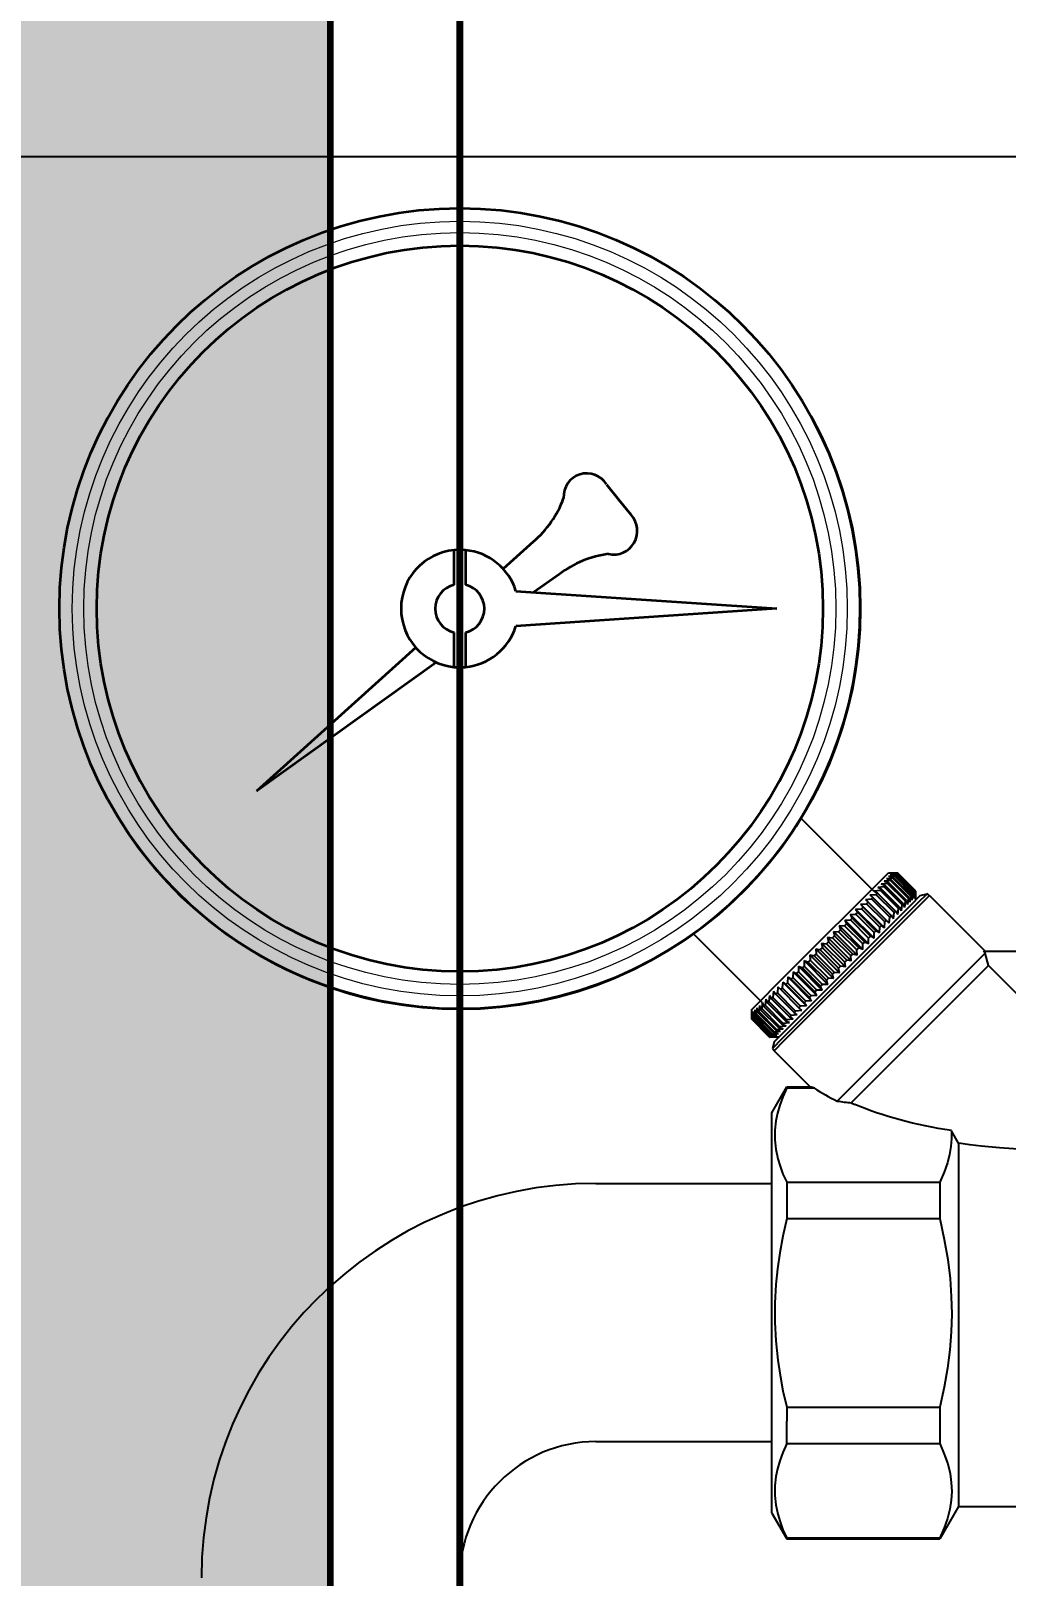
# Model space of a CAD drawing. Header units: millimetres. Extents: x -92220 to 11040, y -5929 to 27498.
# Drawn here: x 16.8 to 92.3, y 1540.1 to 1659.7 of the extents above; entities that cross this region are included whole.
import ezdxf

# ---------------------------------------------------------------- set-up
doc = ezdxf.new("R2010")
doc.units = ezdxf.units.MM
doc.linetypes.add('DASHED', pattern=[19.05, 12.7, -6.35])
doc.layers.add('100 noprint', color=1, linetype='Continuous', plot=False)
doc.layers.add('11 Водоразборный узел', color=7, linetype='Continuous')
doc.layers.add('17 Конструкции 2', color=7, linetype='Continuous')
doc.styles.get("Standard").update_dxf_attribs({"font": 'arial.ttf'})
doc.dimstyles.new('ISO-25', dxfattribs={"dimtxt": 2.5, "dimasz": 2.5, "dimexe": 1.25, "dimexo": 0.625, "dimtad": 1, "dimtxsty": 'Standard', "dimcen": 2.5, "dimadec": 0, "dimazin": 0, "dimtfac": 1, "dimtmove": 0, "dimatfit": 3, "dimfxl": 1, "dimarcsym": 0})

# ---------------------------------------------------------------- blocks, each defined once
blk = doc.blocks.new('*D354')
at = {"layer": '17 Конструкции 2', "color": 0, "lineweight": -2}
for p, q in [((50, 2387), (-51.02, 2387)), ((-41.02, 902), (-41.02, 2367)), ((50, 882), (-51.02, 882))]:
    blk.add_line(p, q, dxfattribs=at)
at = {"layer": '17 Конструкции 2', "color": 0}
for points in [[(-37.68, 2367), (-44.35, 2367), (-41.02, 2387)], [(-44.35, 902), (-37.68, 902), (-41.02, 882)]]:
    blk.add_solid(points, dxfattribs=at)
at = {"layer": 'Defpoints', "color": 0}
for p in [(-41.02, 2387), (50, 2387), (50, 882)]:
    blk.add_point(p, dxfattribs=at)
at = {"layer": '17 Конструкции 2', "color": 0, "insert": (-57.4, 1634.5), "char_height": 12.5, "attachment_point": 5, "rotation": 90}
blk.add_mtext('1505', dxfattribs=at)

msp = doc.modelspace()

# ---------------------------------------------------------------- hatches: boundary and pattern name
at = {"layer": '17 Конструкции 2'}
msp.add_hatch(color=9, dxfattribs=at).paths.add_polyline_path([(40, 521.51), (40, 2590), (0, 2590), (0, 521.51)])

# ---------------------------------------------------------------- linework, layer by layer
at = {"layer": '100 noprint', "color": 2, "linetype": 'DASHED', "ltscale": 10}
msp.add_line((0, 1650), (8888.83, 1650), dxfattribs=at)
at = {"layer": '11 Водоразборный узел', "lineweight": 35, "ltscale": 0.038039}
for p in [(61.36, 1624.62), (63.27, 1622.25)]:
    msp.add_line(p, (62.31, 1623.43), dxfattribs=at)
at = {"layer": '11 Водоразборный узел', "lineweight": 35, "ltscale": 0.07843}
msp.add_line((55.69, 1620.17), (53.36, 1618.07), dxfattribs=at)
at = {"layer": '11 Водоразборный узел', "lineweight": 35, "ltscale": 0.067044}
for p, q in [((49.55, 1616.85), (49.55, 1619.53)), ((50.45, 1619.53), (50.45, 1616.85)), ((49.55, 1610.47), (49.55, 1613.15)), ((50.45, 1613.15), (50.45, 1610.47))]:
    msp.add_line(p, q, dxfattribs=at)
at = {"layer": '11 Водоразборный узел', "lineweight": 35, "ltscale": 0.060296}
msp.add_line((57.71, 1617.66), (55.74, 1616.26), dxfattribs=at)
at = {"layer": '11 Водоразборный узел', "lineweight": 35}
for p, q in [((54.34, 1616.35), (74.55, 1615)), ((74.55, 1615), (54.34, 1613.65))]:
    msp.add_line(p, q, dxfattribs=at)
at = {"layer": '11 Водоразборный узел', "lineweight": 35, "ltscale": 0.415016}
msp.add_line((46.59, 1611.98), (34.26, 1600.87), dxfattribs=at)
at = {"layer": '11 Водоразборный узел', "lineweight": 35, "ltscale": 0.427736}
msp.add_line((48.17, 1610.83), (34.26, 1600.87), dxfattribs=at)
at = {"layer": '11 Водоразборный узел'}
for p, q in [((82.04, 1593.12), (76.41, 1598.76)), ((73.42, 1584.5), (68.09, 1589.82)), ((74.15, 1553.02), (74.15, 1575.96)), ((60.54, 1570.49), (74.15, 1570.49)), ((88.6, 1567.65), (88.6, 1545.46)), ((60.54, 1550.49), (74.15, 1550.49))]:
    msp.add_line(p, q, dxfattribs=at)
at = {"layer": '11 Водоразборный узел', "ltscale": 0.277392}
for p, q in [((75.33, 1586.69), (83.18, 1594.54)), ((77.45, 1584.57), (85.3, 1592.42))]:
    msp.add_line(p, q, dxfattribs=at)
at = {"layer": '11 Водоразборный узел', "ltscale": 0.011879}
for p, q in [((82.84, 1593.92), (83.31, 1593.97)), ((84.68, 1592.08), (84.73, 1592.55)), ((73.19, 1584.27), (73.14, 1583.8)), ((75.03, 1582.43), (74.55, 1582.38))]:
    msp.add_line(p, q, dxfattribs=at)
at = {"layer": '11 Водоразборный узел', "ltscale": 0.00847}
for p, q in [((82.84, 1593.92), (83.16, 1593.82)), ((75.03, 1582.43), (74.7, 1582.53))]:
    msp.add_line(p, q, dxfattribs=at)
at = {"layer": '11 Водоразборный узел', "ltscale": 0.01175}
for p, q in [((83.03, 1594.11), (83.5, 1594.16)), ((84.87, 1592.27), (84.92, 1592.74)), ((72.99, 1584.07), (72.95, 1583.61)), ((74.83, 1582.24), (74.37, 1582.19))]:
    msp.add_line(p, q, dxfattribs=at)
at = {"layer": '11 Водоразборный узел', "ltscale": 0.008815}
msp.add_line((83.03, 1594.11), (83.38, 1594.03), dxfattribs=at)
at = {"layer": '11 Водоразборный узел', "ltscale": 0.014789}
msp.add_line((83.18, 1594.54), (83.77, 1594.54), dxfattribs=at)
at = {"layer": '11 Водоразборный узел', "ltscale": 0.011574}
for p, q in [((83.19, 1594.27), (83.65, 1594.31)), ((85.03, 1592.43), (85.07, 1592.89)), ((72.84, 1583.92), (72.8, 1583.45)), ((74.67, 1582.08), (74.21, 1582.04))]:
    msp.add_line(p, q, dxfattribs=at)
at = {"layer": '11 Водоразборный узел', "ltscale": 0.009182}
for p, q in [((83.19, 1594.27), (83.55, 1594.21)), ((85.03, 1592.43), (84.97, 1592.8)), ((72.84, 1583.92), (72.9, 1583.55)), ((74.67, 1582.08), (74.31, 1582.14))]:
    msp.add_line(p, q, dxfattribs=at)
at = {"layer": '11 Водоразборный узел', "ltscale": 0.002286}
for p, q in [((83.31, 1593.97), (83.38, 1594.03)), ((84.73, 1592.55), (84.79, 1592.62)), ((73.08, 1583.73), (73.14, 1583.8)), ((74.49, 1582.32), (74.55, 1582.38))]:
    msp.add_line(p, q, dxfattribs=at)
at = {"layer": '11 Водоразборный узел', "ltscale": 0.05}
for p, q in [((84.73, 1592.55), (83.31, 1593.97)), ((84.79, 1592.62), (83.38, 1594.03)), ((84.92, 1592.74), (83.5, 1594.16)), ((84.97, 1592.8), (83.55, 1594.21)), ((85.07, 1592.89), (83.65, 1594.31)), ((85.11, 1592.94), (83.69, 1594.35)), ((85.18, 1593.01), (83.77, 1594.42)), ((85.21, 1593.04), (83.8, 1594.45)), ((85.26, 1593.08), (83.84, 1594.5)), ((85.27, 1593.1), (83.86, 1594.51)), ((85.3, 1593.12), (83.88, 1594.54)), ((85.29, 1593.12), (83.88, 1594.53)), ((83.39, 1591.22), (81.98, 1592.63)), ((83.63, 1591.46), (82.21, 1592.87)), ((83.74, 1591.56), (82.32, 1592.98)), ((83.95, 1591.78), (82.54, 1593.19)), ((84.05, 1591.87), (82.63, 1593.29)), ((84.24, 1592.07), (82.83, 1593.48)), ((84.33, 1592.16), (82.91, 1593.57)), ((84.5, 1592.33), (83.09, 1593.74)), ((84.58, 1592.4), (83.16, 1593.82)), ((82.22, 1590.05), (80.81, 1591.46)), ((82.51, 1590.33), (81.09, 1591.75)), ((82.64, 1590.46), (81.22, 1591.88)), ((82.9, 1590.73), (81.49, 1592.14)), ((83.03, 1590.85), (81.61, 1592.27)), ((83.28, 1591.11), (81.86, 1592.52)), ((81.2, 1589.03), (79.79, 1590.44)), ((81.35, 1589.17), (79.93, 1590.59)), ((81.65, 1589.48), (80.24, 1590.89)), ((81.79, 1589.62), (80.38, 1591.03)), ((82.09, 1589.91), (80.67, 1591.33)), ((79.8, 1587.63), (78.39, 1589.04)), ((79.95, 1587.78), (78.54, 1589.19)), ((80.27, 1588.1), (78.86, 1589.51)), ((80.42, 1588.25), (79.01, 1589.67)), ((80.74, 1588.57), (79.33, 1589.98)), ((80.89, 1588.72), (79.48, 1590.13)), ((78.86, 1586.68), (77.44, 1588.1)), ((79.01, 1586.83), (77.59, 1588.25)), ((79.33, 1587.15), (77.91, 1588.57)), ((79.48, 1587.31), (78.07, 1588.72)), ((77.49, 1585.31), (76.07, 1586.73)), ((77.63, 1585.46), (76.21, 1586.87)), ((77.93, 1585.76), (76.52, 1587.17)), ((78.08, 1585.9), (76.66, 1587.32)), ((78.39, 1586.22), (76.98, 1587.63)), ((78.54, 1586.37), (77.12, 1587.78)), ((76.25, 1584.08), (74.84, 1585.5)), ((76.38, 1584.2), (74.96, 1585.62)), ((76.65, 1584.47), (75.23, 1585.89)), ((76.78, 1584.6), (75.36, 1586.02)), ((77.06, 1584.88), (75.64, 1586.3)), ((77.19, 1585.02), (75.78, 1586.43)), ((75.04, 1582.87), (73.63, 1584.28)), ((75.23, 1583.06), (73.82, 1584.47)), ((75.33, 1583.16), (73.92, 1584.57)), ((75.55, 1583.37), (74.13, 1584.79)), ((75.65, 1583.48), (74.24, 1584.89)), ((75.89, 1583.71), (74.47, 1585.13)), ((76, 1583.83), (74.59, 1585.24)), ((73.99, 1581.81), (72.57, 1583.23)), ((73.98, 1581.81), (72.57, 1583.22)), ((74.01, 1581.83), (72.59, 1583.25)), ((74.02, 1581.85), (72.61, 1583.26)), ((74.07, 1581.9), (72.66, 1583.31)), ((74.1, 1581.93), (72.68, 1583.34)), ((74.17, 1582), (72.76, 1583.41)), ((74.21, 1582.04), (72.8, 1583.45)), ((74.31, 1582.14), (72.9, 1583.55)), ((74.37, 1582.19), (72.95, 1583.61)), ((74.49, 1582.32), (73.08, 1583.73)), ((74.55, 1582.38), (73.14, 1583.8)), ((74.7, 1582.53), (73.29, 1583.94)), ((74.78, 1582.61), (73.37, 1584.02)), ((74.95, 1582.78), (73.54, 1584.19))]:
    msp.add_line(p, q, dxfattribs=at)
at = {"layer": '11 Водоразборный узел', "ltscale": 0.011353}
for p, q in [((83.32, 1594.39), (83.77, 1594.42)), ((85.15, 1592.56), (85.18, 1593.01)), ((72.71, 1583.79), (72.68, 1583.34)), ((74.55, 1581.95), (74.1, 1581.93))]:
    msp.add_line(p, q, dxfattribs=at)
at = {"layer": '11 Водоразборный узел', "ltscale": 0.009557}
for p, q in [((83.32, 1594.39), (83.69, 1594.35)), ((85.15, 1592.56), (85.11, 1592.94)), ((72.71, 1583.79), (72.76, 1583.41)), ((74.55, 1581.95), (74.17, 1582))]:
    msp.add_line(p, q, dxfattribs=at)
at = {"layer": '11 Водоразборный узел', "ltscale": 0.011091}
for p, q in [((83.4, 1594.48), (83.84, 1594.5)), ((85.24, 1592.64), (85.26, 1593.08)), ((72.63, 1583.71), (72.61, 1583.26)), ((74.47, 1581.87), (74.02, 1581.85))]:
    msp.add_line(p, q, dxfattribs=at)
at = {"layer": '11 Водоразборный узел', "ltscale": 0.00993}
for p, q in [((83.4, 1594.48), (83.8, 1594.45)), ((85.24, 1592.64), (85.21, 1593.04)), ((72.63, 1583.71), (72.66, 1583.31)), ((74.47, 1581.87), (74.07, 1581.9))]:
    msp.add_line(p, q, dxfattribs=at)
at = {"layer": '11 Водоразборный узел', "ltscale": 0.010291}
for p, q in [((83.45, 1594.53), (83.86, 1594.51)), ((85.29, 1592.69), (85.27, 1593.1)), ((72.58, 1583.66), (72.59, 1583.25)), ((74.42, 1581.82), (74.01, 1581.83))]:
    msp.add_line(p, q, dxfattribs=at)
at = {"layer": '11 Водоразборный узел', "ltscale": 0.010793}
for p, q in [((83.45, 1594.53), (83.88, 1594.53)), ((85.29, 1592.69), (85.29, 1593.12)), ((72.58, 1583.66), (72.57, 1583.23)), ((74.42, 1581.82), (73.99, 1581.81))]:
    msp.add_line(p, q, dxfattribs=at)
at = {"layer": '11 Водоразборный узел', "ltscale": 0.001871}
for p, q in [((83.5, 1594.16), (83.55, 1594.21)), ((84.92, 1592.74), (84.97, 1592.8)), ((72.9, 1583.55), (72.95, 1583.61)), ((74.31, 1582.14), (74.37, 1582.19))]:
    msp.add_line(p, q, dxfattribs=at)
at = {"layer": '11 Водоразборный узел', "ltscale": 0.001443}
for p, q in [((83.65, 1594.31), (83.69, 1594.35)), ((85.07, 1592.89), (85.11, 1592.94))]:
    msp.add_line(p, q, dxfattribs=at)
at = {"layer": '11 Водоразборный узел', "ltscale": 0.002885}
for p, q in [((83.77, 1594.54), (83.88, 1594.54)), ((85.3, 1593.01), (85.3, 1593.12))]:
    msp.add_line(p, q, dxfattribs=at)
at = {"layer": '11 Водоразборный узел', "ltscale": 0.001006}
for p, q in [((83.77, 1594.42), (83.8, 1594.45)), ((85.18, 1593.01), (85.21, 1593.04)), ((72.66, 1583.31), (72.68, 1583.34)), ((74.07, 1581.9), (74.1, 1581.93))]:
    msp.add_line(p, q, dxfattribs=at)
at = {"layer": '11 Водоразборный узел', "ltscale": 0.000561059}
for p, q in [((83.84, 1594.5), (83.86, 1594.51)), ((85.26, 1593.08), (85.27, 1593.1)), ((72.59, 1583.25), (72.61, 1583.26)), ((74.01, 1581.83), (74.02, 1581.85))]:
    msp.add_line(p, q, dxfattribs=at)
at = {"layer": '11 Водоразборный узел', "ltscale": 0.000112616}
for p, q in [((83.88, 1594.53), (83.88, 1594.54)), ((85.29, 1593.12), (85.3, 1593.12)), ((73.98, 1581.81), (73.99, 1581.81))]:
    msp.add_line(p, q, dxfattribs=at)
at = {"layer": '11 Водоразборный узел', "ltscale": 0.398986}
msp.add_line((86.36, 1592.77), (75.07, 1581.49), dxfattribs=at)
at = {"layer": '11 Водоразборный узел', "ltscale": 0.011892}
for p, q in [((81.74, 1592.82), (82.21, 1592.87)), ((83.58, 1590.98), (83.63, 1591.46)), ((74.29, 1585.37), (74.24, 1584.89)), ((76.13, 1583.53), (75.65, 1583.48))]:
    msp.add_line(p, q, dxfattribs=at)
at = {"layer": '11 Водоразборный узел', "ltscale": 0.007557}
for p, q in [((81.74, 1592.82), (81.98, 1592.63)), ((83.58, 1590.98), (83.39, 1591.22)), ((74.29, 1585.37), (74.47, 1585.13)), ((76.13, 1583.53), (75.89, 1583.71))]:
    msp.add_line(p, q, dxfattribs=at)
at = {"layer": '11 Водоразборный узел', "ltscale": 0.004063}
for p, q in [((81.86, 1592.52), (81.98, 1592.63)), ((83.28, 1591.11), (83.39, 1591.22)), ((75.89, 1583.71), (76, 1583.83))]:
    msp.add_line(p, q, dxfattribs=at)
at = {"layer": '11 Водоразборный узел', "ltscale": 0.011965}
for p, q in [((82.06, 1593.14), (82.54, 1593.19)), ((83.9, 1591.3), (83.95, 1591.78)), ((73.97, 1585.05), (73.92, 1584.57)), ((75.81, 1583.21), (75.33, 1583.16))]:
    msp.add_line(p, q, dxfattribs=at)
at = {"layer": '11 Водоразборный узел', "ltscale": 0.007691}
for p, q in [((82.06, 1593.14), (82.32, 1592.98)), ((83.9, 1591.3), (83.74, 1591.56)), ((73.97, 1585.05), (74.13, 1584.79)), ((75.81, 1583.21), (75.55, 1583.37))]:
    msp.add_line(p, q, dxfattribs=at)
at = {"layer": '11 Водоразборный узел', "ltscale": 0.003756}
for p, q in [((82.21, 1592.87), (82.32, 1592.98)), ((83.63, 1591.46), (83.74, 1591.56)), ((74.13, 1584.79), (74.24, 1584.89)), ((75.55, 1583.37), (75.65, 1583.48))]:
    msp.add_line(p, q, dxfattribs=at)
at = {"layer": '11 Водоразборный узел', "ltscale": 0.011987}
for p, q in [((82.35, 1593.43), (82.83, 1593.48)), ((84.19, 1591.59), (84.24, 1592.07)), ((73.68, 1584.76), (73.63, 1584.28)), ((75.52, 1582.92), (75.04, 1582.87))]:
    msp.add_line(p, q, dxfattribs=at)
at = {"layer": '11 Водоразборный узел', "ltscale": 0.007895}
for p, q in [((82.35, 1593.43), (82.63, 1593.29)), ((75.52, 1582.92), (75.23, 1583.06))]:
    msp.add_line(p, q, dxfattribs=at)
at = {"layer": '11 Водоразборный узел', "ltscale": 0.003422}
for p, q in [((82.54, 1593.19), (82.63, 1593.29)), ((83.95, 1591.78), (84.05, 1591.87)), ((73.82, 1584.47), (73.92, 1584.57)), ((75.23, 1583.06), (75.33, 1583.16))]:
    msp.add_line(p, q, dxfattribs=at)
at = {"layer": '11 Водоразборный узел', "ltscale": 0.011959}
for p, q in [((82.61, 1593.69), (83.09, 1593.74)), ((84.45, 1591.85), (84.5, 1592.33)), ((73.42, 1584.5), (73.37, 1584.02))]:
    msp.add_line(p, q, dxfattribs=at)
at = {"layer": '11 Водоразборный узел', "ltscale": 0.008159}
for p, q in [((82.61, 1593.69), (82.91, 1593.57)), ((75.26, 1582.66), (74.95, 1582.78))]:
    msp.add_line(p, q, dxfattribs=at)
at = {"layer": '11 Водоразборный узел', "ltscale": 0.003063}
for p, q in [((82.83, 1593.48), (82.91, 1593.57)), ((84.24, 1592.07), (84.33, 1592.16))]:
    msp.add_line(p, q, dxfattribs=at)
at = {"layer": '11 Водоразборный узел', "ltscale": 0.002684}
for p, q in [((83.09, 1593.74), (83.16, 1593.82)), ((84.5, 1592.33), (84.58, 1592.4)), ((73.29, 1583.94), (73.37, 1584.02)), ((74.7, 1582.53), (74.78, 1582.61))]:
    msp.add_line(p, q, dxfattribs=at)
at = {"layer": '11 Водоразборный узел', "ltscale": 0.024484}
msp.add_line((84.96, 1592.08), (85.65, 1592.77), dxfattribs=at)
at = {"layer": '11 Водоразборный узел', "ltscale": 0.014788}
msp.add_line((85.3, 1592.42), (85.3, 1593.01), dxfattribs=at)
at = {"layer": '11 Водоразборный узел', "ltscale": 0.025909}
msp.add_line((86.17, 1592.91), (85.44, 1592.18), dxfattribs=at)
at = {"layer": '11 Водоразборный узел', "ltscale": 0.01345}
for p, q in [((85.65, 1592.77), (86.17, 1592.91)), ((74.34, 1581.46), (74.2, 1580.94))]:
    msp.add_line(p, q, dxfattribs=at)
at = {"layer": '11 Водоразборный узел', "ltscale": 0.15255}
msp.add_line((86.36, 1592.77), (90.67, 1588.46), dxfattribs=at)
at = {"layer": '11 Водоразборный узел', "ltscale": 0.375517}
msp.add_line((74.34, 1581.46), (84.96, 1592.08), dxfattribs=at)
at = {"layer": '11 Водоразборный узел', "ltscale": 0.371477}
msp.add_line((85.44, 1592.18), (74.93, 1581.67), dxfattribs=at)
at = {"layer": '11 Водоразборный узел', "ltscale": 0.011383}
for p, q in [((80.64, 1591.72), (81.09, 1591.75)), ((82.48, 1589.88), (82.51, 1590.33)), ((75.39, 1586.47), (75.36, 1586.02)), ((77.23, 1584.63), (76.78, 1584.6))]:
    msp.add_line(p, q, dxfattribs=at)
at = {"layer": '11 Водоразборный узел', "ltscale": 0.007632}
for p, q in [((80.64, 1591.72), (80.81, 1591.46)), ((82.48, 1589.88), (82.22, 1590.05))]:
    msp.add_line(p, q, dxfattribs=at)
at = {"layer": '11 Водоразборный узел', "ltscale": 0.065}
for p, q in [((80.64, 1591.72), (82.48, 1589.88)), ((81.03, 1592.11), (82.87, 1590.27)), ((79.37, 1590.45), (81.21, 1588.61)), ((79.8, 1590.88), (81.64, 1589.05)), ((80.23, 1591.31), (82.07, 1589.47)), ((78.01, 1589.09), (79.85, 1587.26)), ((78.47, 1589.55), (80.31, 1587.71)), ((78.92, 1590), (80.76, 1588.16)), ((77.11, 1588.19), (78.94, 1586.35)), ((77.56, 1588.64), (79.4, 1586.8)), ((75.8, 1586.88), (77.64, 1585.04)), ((76.22, 1587.3), (78.06, 1585.46)), ((76.66, 1587.74), (78.5, 1585.9)), ((75, 1586.08), (76.84, 1584.24)), ((75.39, 1586.47), (77.23, 1584.63))]:
    msp.add_line(p, q, dxfattribs=at)
at = {"layer": '11 Водоразборный узел', "ltscale": 0.004808}
for p, q in [((80.67, 1591.33), (80.81, 1591.46)), ((82.09, 1589.91), (82.22, 1590.05)), ((75.64, 1586.3), (75.78, 1586.43)), ((77.06, 1584.88), (77.19, 1585.02))]:
    msp.add_line(p, q, dxfattribs=at)
at = {"layer": '11 Водоразборный узел', "ltscale": 0.011598}
for p, q in [((81.03, 1592.11), (81.49, 1592.14)), ((82.87, 1590.27), (82.9, 1590.73)), ((76.84, 1584.24), (76.38, 1584.2))]:
    msp.add_line(p, q, dxfattribs=at)
at = {"layer": '11 Водоразборный узел', "ltscale": 0.007527}
for p, q in [((81.03, 1592.11), (81.22, 1591.88)), ((82.87, 1590.27), (82.64, 1590.46)), ((75, 1586.08), (75.23, 1585.89)), ((76.84, 1584.24), (76.65, 1584.47))]:
    msp.add_line(p, q, dxfattribs=at)
at = {"layer": '11 Водоразборный узел', "ltscale": 0.004592}
for p, q in [((81.09, 1591.75), (81.22, 1591.88)), ((82.51, 1590.33), (82.64, 1590.46)), ((75.23, 1585.89), (75.36, 1586.02)), ((76.65, 1584.47), (76.78, 1584.6))]:
    msp.add_line(p, q, dxfattribs=at)
at = {"layer": '11 Водоразборный узел', "ltscale": 0.011769}
for p, q in [((81.4, 1592.48), (81.86, 1592.52)), ((83.23, 1590.64), (83.28, 1591.11)), ((74.63, 1585.71), (74.59, 1585.24)), ((76.47, 1583.87), (76, 1583.83))]:
    msp.add_line(p, q, dxfattribs=at)
at = {"layer": '11 Водоразборный узел', "ltscale": 0.007501}
for p, q in [((81.4, 1592.48), (81.61, 1592.27)), ((83.23, 1590.64), (83.03, 1590.85)), ((74.63, 1585.71), (74.84, 1585.5))]:
    msp.add_line(p, q, dxfattribs=at)
at = {"layer": '11 Водоразборный узел', "ltscale": 0.004343}
for p, q in [((81.49, 1592.14), (81.61, 1592.27)), ((82.9, 1590.73), (83.03, 1590.85)), ((74.84, 1585.5), (74.96, 1585.62)), ((76.25, 1584.08), (76.38, 1584.2))]:
    msp.add_line(p, q, dxfattribs=at)
at = {"layer": '11 Водоразборный узел', "ltscale": 0.007896}
for p, q in [((84.19, 1591.59), (84.05, 1591.87)), ((73.68, 1584.76), (73.82, 1584.47))]:
    msp.add_line(p, q, dxfattribs=at)
at = {"layer": '11 Водоразборный узел', "ltscale": 0.00816}
for p, q in [((84.45, 1591.85), (84.33, 1592.16)), ((73.42, 1584.5), (73.54, 1584.19))]:
    msp.add_line(p, q, dxfattribs=at)
at = {"layer": '11 Водоразборный узел', "ltscale": 0.008471}
for p, q in [((84.68, 1592.08), (84.58, 1592.4)), ((73.19, 1584.27), (73.29, 1583.94))]:
    msp.add_line(p, q, dxfattribs=at)
at = {"layer": '11 Водоразборный узел', "ltscale": 0.008816}
for p, q in [((84.87, 1592.27), (84.79, 1592.62)), ((72.99, 1584.07), (73.08, 1583.73)), ((74.83, 1582.24), (74.49, 1582.32))]:
    msp.add_line(p, q, dxfattribs=at)
at = {"layer": '11 Водоразборный узел', "ltscale": 0.00835}
msp.add_line((79.37, 1590.45), (79.48, 1590.13), dxfattribs=at)
at = {"layer": '11 Водоразборный узел', "ltscale": 0.010508}
msp.add_line((79.37, 1590.45), (79.79, 1590.44), dxfattribs=at)
at = {"layer": '11 Водоразборный узел', "ltscale": 0.005139}
for p, q in [((79.79, 1590.44), (79.93, 1590.59)), ((81.2, 1589.03), (81.35, 1589.17)), ((76.52, 1587.17), (76.66, 1587.32)), ((77.93, 1585.76), (78.08, 1585.9))]:
    msp.add_line(p, q, dxfattribs=at)
at = {"layer": '11 Водоразборный узел', "ltscale": 0.010832}
for p, q in [((79.8, 1590.88), (80.24, 1590.89)), ((81.64, 1589.05), (81.65, 1589.48)), ((76.22, 1587.3), (76.21, 1586.87)), ((78.06, 1585.46), (77.63, 1585.46))]:
    msp.add_line(p, q, dxfattribs=at)
at = {"layer": '11 Водоразборный узел', "ltscale": 0.008054}
for p, q in [((79.8, 1590.88), (79.93, 1590.59)), ((81.64, 1589.05), (81.35, 1589.17)), ((76.22, 1587.3), (76.52, 1587.17)), ((78.06, 1585.46), (77.93, 1585.76))]:
    msp.add_line(p, q, dxfattribs=at)
at = {"layer": '11 Водоразборный узел', "ltscale": 0.011126}
for p, q in [((80.23, 1591.31), (80.67, 1591.33)), ((82.07, 1589.47), (82.09, 1589.91)), ((75.8, 1586.88), (75.78, 1586.43)), ((77.64, 1585.04), (77.19, 1585.02))]:
    msp.add_line(p, q, dxfattribs=at)
at = {"layer": '11 Водоразборный узел', "ltscale": 0.007811}
for p, q in [((80.23, 1591.31), (80.38, 1591.03)), ((82.07, 1589.47), (81.79, 1589.62)), ((75.8, 1586.88), (76.07, 1586.73)), ((77.64, 1585.04), (77.49, 1585.31))]:
    msp.add_line(p, q, dxfattribs=at)
at = {"layer": '11 Водоразборный узел', "ltscale": 0.004991}
for p, q in [((80.24, 1590.89), (80.38, 1591.03)), ((81.65, 1589.48), (81.79, 1589.62)), ((76.07, 1586.73), (76.21, 1586.87)), ((77.49, 1585.31), (77.63, 1585.46))]:
    msp.add_line(p, q, dxfattribs=at)
at = {"layer": '11 Водоразборный узел', "ltscale": 0.009416}
for p, q in [((78.01, 1589.09), (78.07, 1588.72)), ((78.01, 1589.09), (78.39, 1589.04)), ((79.85, 1587.26), (79.48, 1587.31)), ((79.85, 1587.26), (79.8, 1587.63))]:
    msp.add_line(p, q, dxfattribs=at)
at = {"layer": '11 Водоразборный узел', "ltscale": 0.005363}
for p, q in [((78.39, 1589.04), (78.54, 1589.19)), ((77.91, 1588.57), (78.07, 1588.72)), ((79.33, 1587.15), (79.48, 1587.31)), ((79.8, 1587.63), (79.95, 1587.78))]:
    msp.add_line(p, q, dxfattribs=at)
at = {"layer": '11 Водоразборный узел', "ltscale": 0.009043}
for p, q in [((78.47, 1589.55), (78.54, 1589.19)), ((77.56, 1588.64), (77.91, 1588.57)), ((79.4, 1586.8), (79.33, 1587.15))]:
    msp.add_line(p, q, dxfattribs=at)
at = {"layer": '11 Водоразборный узел', "ltscale": 0.009791}
for p, q in [((78.47, 1589.55), (78.86, 1589.51)), ((77.56, 1588.64), (77.59, 1588.25)), ((80.31, 1587.71), (80.27, 1588.1)), ((79.4, 1586.8), (79.01, 1586.83))]:
    msp.add_line(p, q, dxfattribs=at)
at = {"layer": '11 Водоразборный узел', "ltscale": 0.005326}
for p, q in [((78.86, 1589.51), (79.01, 1589.67)), ((80.27, 1588.1), (80.42, 1588.25))]:
    msp.add_line(p, q, dxfattribs=at)
at = {"layer": '11 Водоразборный узел', "ltscale": 0.008683}
for p, q in [((78.92, 1590), (79.01, 1589.67)), ((77.11, 1588.19), (77.44, 1588.1)), ((80.76, 1588.16), (80.42, 1588.25)), ((78.94, 1586.35), (78.86, 1586.68))]:
    msp.add_line(p, q, dxfattribs=at)
at = {"layer": '11 Водоразборный узел', "ltscale": 0.010157}
for p, q in [((78.92, 1590), (79.33, 1589.98)), ((77.11, 1588.19), (77.12, 1587.78)), ((80.76, 1588.16), (80.74, 1588.57))]:
    msp.add_line(p, q, dxfattribs=at)
at = {"layer": '11 Водоразборный узел', "ltscale": 0.005251}
for p, q in [((79.33, 1589.98), (79.48, 1590.13)), ((80.74, 1588.57), (80.89, 1588.72))]:
    msp.add_line(p, q, dxfattribs=at)
at = {"layer": '11 Водоразборный узел', "ltscale": 0.005325}
for p, q in [((77.44, 1588.1), (77.59, 1588.25)), ((78.86, 1586.68), (79.01, 1586.83))]:
    msp.add_line(p, q, dxfattribs=at)
at = {"layer": '11 Водоразборный узел', "ltscale": 0.396676}
msp.add_line((90.68, 1588.32), (79.46, 1577.1), dxfattribs=at)
at = {"layer": '11 Водоразборный узел', "ltscale": 0.008349}
for p, q in [((81.21, 1588.61), (80.89, 1588.72)), ((76.66, 1587.74), (76.98, 1587.63)), ((78.5, 1585.9), (78.39, 1586.22))]:
    msp.add_line(p, q, dxfattribs=at)
at = {"layer": '11 Водоразборный узел', "ltscale": 0.010507}
for p, q in [((81.21, 1588.61), (81.2, 1589.03)), ((76.66, 1587.74), (76.66, 1587.32)), ((78.5, 1585.9), (78.08, 1585.9))]:
    msp.add_line(p, q, dxfattribs=at)
at = {"layer": '11 Водоразборный узел', "ltscale": 0.00476}
msp.add_line((90.68, 1588.32), (90.54, 1588.46), dxfattribs=at)
at = {"layer": '11 Водоразборный узел', "ltscale": 0.078656}
msp.add_line((90.54, 1588.46), (93.69, 1588.46), dxfattribs=at)
at = {"layer": '11 Водоразборный узел', "ltscale": 0.025073}
msp.add_line((90.93, 1587.35), (90.68, 1588.32), dxfattribs=at)
at = {"layer": '11 Водоразборный узел', "ltscale": 0.097608}
for p, q in [((72.57, 1583.93), (75.33, 1586.69)), ((74.69, 1581.81), (77.45, 1584.57))]:
    msp.add_line(p, q, dxfattribs=at)
at = {"layer": '11 Водоразборный узел', "ltscale": 0.00525}
for p, q in [((76.98, 1587.63), (77.12, 1587.78)), ((78.39, 1586.22), (78.54, 1586.37))]:
    msp.add_line(p, q, dxfattribs=at)
at = {"layer": '11 Водоразборный узел', "ltscale": 0.009042}
msp.add_line((80.31, 1587.71), (79.95, 1587.78), dxfattribs=at)
at = {"layer": '11 Водоразборный узел', "ltscale": 0.37306}
msp.add_line((90.93, 1587.35), (80.38, 1576.8), dxfattribs=at)
at = {"layer": '11 Водоразборный узел', "ltscale": 0.155948}
msp.add_line((90.93, 1587.35), (95.34, 1582.94), dxfattribs=at)
at = {"layer": '11 Водоразборный узел', "ltscale": 0.011599}
msp.add_line((75, 1586.08), (74.96, 1585.62), dxfattribs=at)
at = {"layer": '11 Водоразборный узел', "ltscale": 0.000680855}
msp.add_line((75.39, 1586.47), (75.41, 1586.46), dxfattribs=at)
at = {"layer": '11 Водоразборный узел', "ltscale": 0.006951}
for p, q in [((75.41, 1586.46), (75.64, 1586.3)), ((77.21, 1584.65), (77.06, 1584.88))]:
    msp.add_line(p, q, dxfattribs=at)
at = {"layer": '11 Водоразборный узел', "ltscale": 0.010158}
msp.add_line((78.94, 1586.35), (78.54, 1586.37), dxfattribs=at)
at = {"layer": '11 Водоразборный узел', "ltscale": 0.003064}
for p, q in [((73.54, 1584.19), (73.63, 1584.28)), ((74.95, 1582.78), (75.04, 1582.87))]:
    msp.add_line(p, q, dxfattribs=at)
at = {"layer": '11 Водоразборный узел', "ltscale": 0.004064}
msp.add_line((74.47, 1585.13), (74.59, 1585.24), dxfattribs=at)
at = {"layer": '11 Водоразборный узел', "ltscale": 0.00068112}
msp.add_line((77.23, 1584.63), (77.21, 1584.65), dxfattribs=at)
at = {"layer": '11 Водоразборный узел', "ltscale": 0.014766}
for p, q in [((72.57, 1583.93), (72.57, 1583.34)), ((74.69, 1581.81), (74.1, 1581.81))]:
    msp.add_line(p, q, dxfattribs=at)
at = {"layer": '11 Водоразборный узел', "ltscale": 0.002907}
msp.add_line((72.57, 1583.34), (72.57, 1583.22), dxfattribs=at)
at = {"layer": '11 Водоразборный узел', "ltscale": 0.000112347}
msp.add_line((72.57, 1583.22), (72.57, 1583.23), dxfattribs=at)
at = {"layer": '11 Водоразборный узел', "ltscale": 0.001444}
for p, q in [((72.76, 1583.41), (72.8, 1583.45)), ((74.17, 1582), (74.21, 1582.04))]:
    msp.add_line(p, q, dxfattribs=at)
at = {"layer": '11 Водоразборный узел', "ltscale": 0.007502}
msp.add_line((76.47, 1583.87), (76.25, 1584.08), dxfattribs=at)
at = {"layer": '11 Водоразборный узел', "ltscale": 0.011958}
msp.add_line((75.26, 1582.66), (74.78, 1582.61), dxfattribs=at)
at = {"layer": '11 Водоразборный узел', "ltscale": 0.002908}
msp.add_line((74.1, 1581.81), (73.98, 1581.81), dxfattribs=at)
at = {"layer": '11 Водоразборный узел', "ltscale": 0.02591}
msp.add_line((74.93, 1581.67), (74.2, 1580.94), dxfattribs=at)
at = {"layer": '11 Водоразборный узел', "ltscale": 0.026014}
msp.add_line((75.07, 1581.49), (74.34, 1580.75), dxfattribs=at)
at = {"layer": '11 Водоразборный узел', "ltscale": 0.098782}
msp.add_line((74.34, 1580.75), (77.13, 1577.96), dxfattribs=at)
at = {"layer": '11 Водоразборный узел', "ltscale": 0.057735}
for p, q in [((74.15, 1575.96), (75.31, 1577.96)), ((74.15, 1544.96), (75.31, 1542.96))]:
    msp.add_line(p, q, dxfattribs=at)
at = {"layer": '11 Водоразборный узел', "ltscale": 0.001876}
msp.add_line((75.31, 1577.96), (75.31, 1577.88), dxfattribs=at)
at = {"layer": '11 Водоразборный узел', "ltscale": 0.045612}
msp.add_line((75.31, 1577.96), (77.13, 1577.96), dxfattribs=at)
at = {"layer": '11 Водоразборный узел', "ltscale": 0.052991}
msp.add_line((75.31, 1577.88), (77.43, 1577.88), dxfattribs=at)
at = {"layer": '11 Водоразборный узел', "ltscale": 0.007614}
msp.add_line((77.43, 1577.88), (77.13, 1577.96), dxfattribs=at)
at = {"layer": '11 Водоразборный узел', "ltscale": 0.008456}
msp.add_line((79.46, 1577.1), (79.22, 1576.86), dxfattribs=at)
at = {"layer": '11 Водоразборный узел', "ltscale": 0.00275}
msp.add_line((80.38, 1576.8), (80.3, 1576.72), dxfattribs=at)
at = {"layer": '11 Водоразборный узел', "ltscale": 0.007528}
msp.add_line((80.3, 1576.72), (80.58, 1576.6), dxfattribs=at)
at = {"layer": '11 Водоразборный узел', "ltscale": 0.027455}
msp.add_line((88.6, 1573.61), (88.07, 1574.57), dxfattribs=at)
at = {"layer": '11 Водоразборный узел', "ltscale": 0.149058}
msp.add_line((88.6, 1573.61), (88.6, 1567.65), dxfattribs=at)
at = {"layer": '11 Водоразборный узел', "ltscale": 0.296133}
for p, q in [((75.31, 1570.57), (87.15, 1570.57)), ((75.31, 1567.77), (87.15, 1567.77)), ((75.31, 1553.15), (87.15, 1553.15)), ((75.31, 1550.34), (87.15, 1550.34)), ((75.31, 1543.03), (87.15, 1543.03)), ((75.31, 1542.96), (87.15, 1542.96))]:
    msp.add_line(p, q, dxfattribs=at)
at = {"layer": '11 Водоразборный узел', "ltscale": 0.043118}
for p, q in [((75.31, 1570.57), (75.31, 1568.85)), ((87.15, 1570.57), (87.15, 1568.85)), ((75.31, 1550.34), (75.31, 1552.07))]:
    msp.add_line(p, q, dxfattribs=at)
at = {"layer": '11 Водоразборный узел', "ltscale": 0.026992}
for p, q in [((75.31, 1568.85), (75.31, 1567.77)), ((87.15, 1568.85), (87.15, 1567.77)), ((75.31, 1553.15), (75.31, 1552.07))]:
    msp.add_line(p, q, dxfattribs=at)
at = {"layer": '11 Водоразборный узел', "ltscale": 0.07011}
msp.add_line((87.15, 1553.15), (87.15, 1550.34), dxfattribs=at)
at = {"layer": '11 Водоразборный узел', "ltscale": 0.201723}
msp.add_line((74.15, 1544.96), (74.15, 1553.02), dxfattribs=at)
at = {"layer": '11 Водоразборный узел', "ltscale": 0.072169}
msp.add_line((88.6, 1545.46), (87.15, 1542.96), dxfattribs=at)
at = {"layer": '11 Водоразборный узел', "ltscale": 0.151416}
msp.add_line((88.6, 1545.46), (94.65, 1545.46), dxfattribs=at)
at = {"layer": '11 Водоразборный узел', "ltscale": 0.001877}
for p, q in [((75.31, 1543.03), (75.31, 1542.96)), ((87.15, 1543.03), (87.15, 1542.96))]:
    msp.add_line(p, q, dxfattribs=at)
at = {"layer": '11 Водоразборный узел', "flags": 128}
for points in [[(75.31, 1577.88), (75, 1577.2), (74.77, 1576.55), (74.59, 1575.93), (74.47, 1575.33), (74.39, 1574.6), (74.39, 1573.87), (74.47, 1573.14), (74.62, 1572.4), (74.8, 1571.81), (75.02, 1571.21), (75.31, 1570.57)], [(88.07, 1574.57), (88.07, 1573.96), (88.02, 1573.35), (87.91, 1572.73), (87.75, 1572.09), (87.49, 1571.35), (87.15, 1570.57)], [(94.65, 1573.15), (93.94, 1573.14), (93.22, 1573.15), (91.79, 1573.23), (90.37, 1573.37), (89.48, 1573.48), (88.6, 1573.61)], [(75.31, 1567.77), (75, 1566.4), (74.77, 1565.11), (74.59, 1563.87), (74.47, 1562.66), (74.39, 1561.2), (74.39, 1559.75), (74.47, 1558.29), (74.62, 1556.8), (74.8, 1555.63), (75.02, 1554.42), (75.31, 1553.15)], [(87.15, 1567.77), (87.51, 1566.13), (87.77, 1564.6), (87.95, 1563.12), (88.05, 1561.74), (88.08, 1560.37), (88.04, 1559), (87.93, 1557.61), (87.75, 1556.18), (87.49, 1554.71), (87.15, 1553.15)], [(75.31, 1550.34), (75, 1549.66), (74.77, 1549.01), (74.59, 1548.39), (74.47, 1547.79), (74.39, 1547.06), (74.39, 1546.33), (74.47, 1545.6), (74.62, 1544.86), (74.8, 1544.27), (75.02, 1543.67), (75.31, 1543.03)], [(87.15, 1550.34), (87.51, 1549.53), (87.77, 1548.76), (87.95, 1548.02), (88.05, 1547.33), (88.08, 1546.64), (88.04, 1545.96), (87.93, 1545.27), (87.75, 1544.55), (87.49, 1543.81), (87.15, 1543.03)]]:
    msp.add_lwpolyline(points, dxfattribs=at)
at = {"layer": '11 Водоразборный узел', "lineweight": 35}
for radius in [31, 28.11]:
    msp.add_circle((50, 1615), radius, dxfattribs=at)
at = {"layer": '11 Водоразборный узел', "lineweight": 13}
for radius in [30, 29.11]:
    msp.add_circle((50, 1615), radius, dxfattribs=at)
at = {"layer": '11 Водоразборный узел', "lineweight": 35}
for centre, radius, start, end in [((50, 1615), 31, 208.6479, 28.6479), ((59.83, 1623.67), 1.8, 31.9662, 183.459), ((50.51, 1626.27), 8, 310.342, 340.1927), ((61.91, 1621.02), 1.83, 257.4857, 42.3198), ((50, 1615), 4.55, 95.6759, 264.3241), ((50, 1615), 4.55, 84.3241, 95.6759), ((50, 1615), 4.55, 17.2881, 84.3241), ((62.55, 1611.3), 8, 97.4227, 127.2734), ((50, 1615), 1.9, 103.7002, 256.2998), ((50, 1615), 1.9, 283.7002, 76.2998), ((50, 1615), 4.55, 275.6759, 342.7119), ((50, 1615), 4.55, 264.3241, 275.6759)]:
    msp.add_arc(centre, radius, start, end, dxfattribs=at)
at = {"layer": '11 Водоразборный узел'}
for centre, radius, start, end in [((85.79, 1592.2), 0.8, 45.0002, 61.7828), ((74.9, 1581.32), 0.8, 208.2172, 224.9998), ((85.42, 1589.89), 14.43, 236.3328, 244.5242), ((88.74, 1645.95), 69.74, 262.156, 263.0541), ((60.54, 1539.95), 30.54, 90, 180), ((60.54, 1539.95), 10.54, 90, 180)]:
    msp.add_arc(centre, radius, start, end, dxfattribs=at)
at = {"layer": '11 Водоразборный узел', "extrusion": (0, 0, -1)}
msp.add_ellipse((88.29, 1578.82), major_axis=(-12.2, 1.98), ratio=0.342013, start_param=4.675407, end_param=5.340144, dxfattribs=at)
at = {"layer": '17 Конструкции 2', "lineweight": 90}
for p, q in [((40, 521.51), (40, 2800)), ((50, 521.51), (50, 2800))]:
    msp.add_line(p, q, dxfattribs=at)
at = {"layer": '17 Конструкции 2', "color": 2, "lineweight": 100}
msp.add_lwpolyline([(444, 2387), (50, 2387), (50, 882), (444, 882)], close=True, dxfattribs=at)

# ---------------------------------------------------------------- dimensions: what is measured, and where the dimension line sits
at = {"layer": '17 Конструкции 2'}
dim = msp.add_linear_dim(base=(-41.02, 2387), p1=(50, 882), p2=(50, 2387), angle=90, dimstyle='ISO-25', override={"dimtxt": 12.5, "dimasz": 20, "dimexe": 10, "dimexo": 0, "dimgap": 10, "dimdec": 0}, dxfattribs=at)
dim.commit()
dim.dimension.update_dxf_attribs({"geometry": '*D354', "text_midpoint": (-57.4, 1634.5)})

doc.saveas('drawing.dxf')
